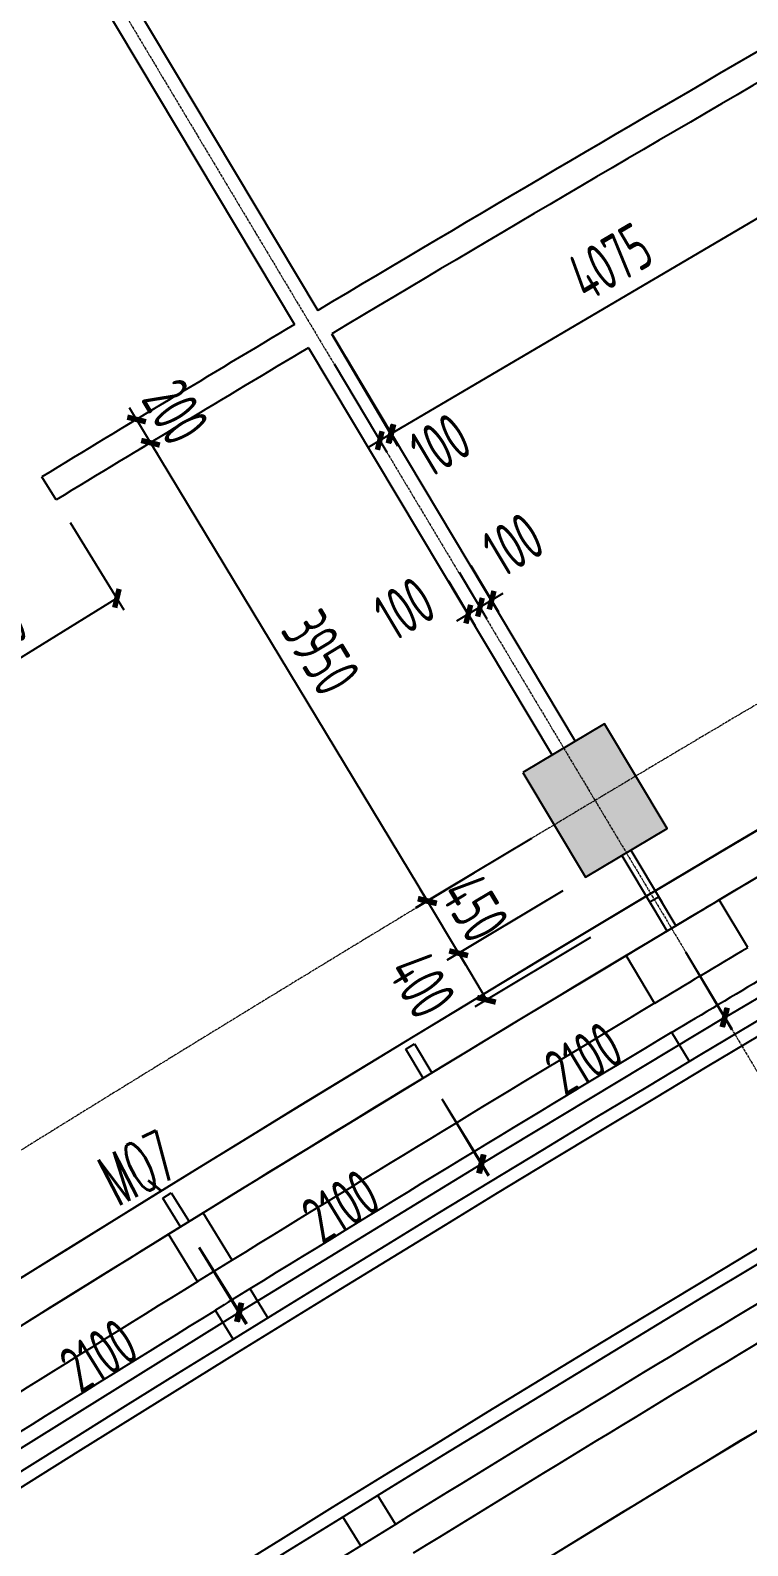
# Model space of a CAD drawing. Header units: millimetres. Extents: x 0 to 12110233, y -6694180 to 0.
# Drawn here: x 11623902 to 11629192, y -6447680 to -6436506 of the extents above; entities that cross this region are included whole.
import ezdxf

# ---------------------------------------------------------------- set-up
doc = ezdxf.new("R2010")
doc.units = ezdxf.units.MM
doc.header["$LTSCALE"] = 10
doc.linetypes.add('A1-RG-AXIS-3~4F$0$CENTER', pattern=[50.8, 31.75, -6.35, 6.35, -6.35])
for name, color, linetype in [('A1-RD-3F$0$A-DIMS-1：100', 1, 'Continuous'), ('A1-RD-3F$0$A-GLAZ', 140, 'Continuous'), ('A1-RD-3F$0$A-louban', 5, 'Continuous'), ('A1-RG-AXIS-3~4F$0$A-COLU-HATH', 8, 'Continuous'), ('A1-RG-AXIS-3~4F$0$A-COLUMN', 7, 'Continuous'), ('A1-RI-F3$0$A-DIMS-1：100', 1, 'Continuous'), ('A1-RI-F3$0$A-TEXT1', 4, 'Continuous'), ('A1-RI-F3$0$A-WALL', 7, 'Continuous'), ('A1-RI-F3$0$A1-RI-F3$0$A-DETL-PEN1', 245, 'Continuous'), ('A1-RI-F3$0$A1-RI-F3$0$A-DETL-PEN2', 233, 'Continuous'), ('A1-RI-F3$0$Crescent canopy$0$A-DETL-PEN1', 245, 'Continuous'), ('A1-RI-F3$0$Crescent canopy$0$A-DETL-PEN2', 233, 'Continuous'), ('A1-RI-F3$0$N-SYMB-DOOR', 13, 'Continuous'), ('A1-RI-F3$0$N-SYMB-DOOR1', 13, 'Continuous'), ('A1-RI-F3$0$N-SYMB-DOOR2', 13, 'Continuous')]:
    doc.layers.add(name, color=color, linetype=linetype)
doc.layers.add('A1-RG-AXIS-3~4F$0$A-GRID', color=1, linetype='A1-RG-AXIS-3~4F$0$CENTER', lineweight=9)
doc.styles.add('A1-RD-3F$0$XD2008', font='xd-hzs.shx', dxfattribs={"width": 0.7, "bigfont": 'xd-hztxt.shx'})
doc.styles.add('A1-RI-F3$0$ECADI', font='gbeitc.shx', dxfattribs={"width": 0.7, "bigfont": 'gbcbig.shx'})
doc.styles.add('A1-RI-F3$0$ECADI-SYM', font='simplex.shx', dxfattribs={"width": 0.7, "bigfont": 'hztxt.shx'})
doc.styles.add('A1-RI-F3$0$XD2008', font='xd-hzs.shx', dxfattribs={"width": 0.7, "bigfont": 'xd-hztxt.shx'})
doc.dimstyles.new('A1-RD-3F$0$XD100$0', dxfattribs={"dimscale": 100, "dimtxt": 3.5, "dimasz": 1, "dimexe": 1, "dimexo": 2, "dimgap": 1, "dimtad": 1, "dimdec": 0, "dimdsep": 46, "dimtxsty": 'A1-RD-3F$0$XD2008', "dimblk1": 'A1-RD-3F$0$_ArchTick', "dimblk2": 'A1-RD-3F$0$_ArchTick', "dimsah": 1, "dimcen": 2.5, "dimclrd": 1, "dimclre": 1, "dimclrt": 4, "dimaunit": 1, "dimadec": 0, "dimazin": 0, "dimtfac": 1, "dimtdec": 0, "dimtix": 1, "dimtmove": 2, "dimatfit": 3, "dimfxl": 0, "dimtolj": 1, "dimtzin": 0, "dimarcsym": 0})
doc.dimstyles.new('A1-RI-F3$0$XD100$0', dxfattribs={"dimscale": 100, "dimtxt": 3.5, "dimasz": 2, "dimexe": 1, "dimexo": 2, "dimgap": 1, "dimtad": 1, "dimdec": 0, "dimdsep": 46, "dimtxsty": 'A1-RI-F3$0$XD2008', "dimblk1": 'A1-RI-F3$0$_ArchTick', "dimblk2": 'A1-RI-F3$0$_ArchTick', "dimsah": 1, "dimcen": 2.5, "dimclrd": 1, "dimclre": 1, "dimclrt": 4, "dimaunit": 1, "dimadec": 0, "dimazin": 0, "dimtfac": 1, "dimtdec": 0, "dimtix": 1, "dimtmove": 2, "dimatfit": 3, "dimfxl": 0, "dimtolj": 1, "dimtzin": 0, "dimarcsym": 0})

# ---------------------------------------------------------------- blocks, each defined once
blk = doc.blocks.new('A1-RD-3F$0$_ArchTick')
at = {"color": 0, "linetype": 'ByBlock', "const_width": 0.4}
blk.add_lwpolyline([(-0.5, -0.5), (0.5, 0.5)], dxfattribs=at)
blk = doc.blocks.new('*D641')
at = {"layer": 'A1-RD-3F$0$A-DIMS-1：100', "color": 1, "linetype": 'ByBlock', "lineweight": -2}
for p, q in [((11630539, -6442230), (11630879, -6442802)), ((11630828, -6442716), (11629021, -6443788)), ((11628733, -6443301), (11629072, -6443874))]:
    blk.add_line(p, q, dxfattribs=at)
at = {"layer": 'A1-RD-3F$0$A-DIMS-1：100', "color": 1, "linetype": 'ByBlock', "lineweight": -2, "xscale": 100, "yscale": 100, "zscale": 100}
for p, rotation in [((11630828, -6442716), 30.66488494967443), ((11629021, -6443788), 210.6648849496744)]:
    blk.add_blockref('A1-RD-3F$0$_ArchTick', p, dxfattribs=dict(at, rotation=rotation))
at = {"layer": 'A1-RD-3F$0$A-DIMS-1：100', "color": 4, "linetype": 'ByBlock', "insert": (11629784, -6443015), "char_height": 350, "attachment_point": 5, "rotation": 30.6649, "style": 'A1-RD-3F$0$XD2008'}
blk.add_mtext('\\A1;2100', dxfattribs=at)
blk = doc.blocks.new('*D642')
at = {"layer": 'A1-RD-3F$0$A-DIMS-1：100', "color": 1, "linetype": 'ByBlock', "lineweight": -2}
for p, q in [((11628734, -6443300), (11629076, -6443868)), ((11629025, -6443782), (11627226, -6444866)), ((11626936, -6444384), (11627278, -6444952))]:
    blk.add_line(p, q, dxfattribs=at)
at = {"layer": 'A1-RD-3F$0$A-DIMS-1：100', "color": 1, "linetype": 'ByBlock', "lineweight": -2, "xscale": 100, "yscale": 100, "zscale": 100}
for p, rotation in [((11629025, -6443782), 31.08503554430595), ((11627226, -6444866), 211.0850355443059)]:
    blk.add_blockref('A1-RD-3F$0$_ArchTick', p, dxfattribs=dict(at, rotation=rotation))
at = {"layer": 'A1-RD-3F$0$A-DIMS-1：100', "color": 4, "linetype": 'ByBlock', "insert": (11627983, -6444089), "char_height": 350, "attachment_point": 5, "rotation": 31.085, "style": 'A1-RD-3F$0$XD2008'}
blk.add_mtext('\\A1;2100', dxfattribs=at)
blk = doc.blocks.new('*D643')
at = {"layer": 'A1-RD-3F$0$A-DIMS-1：100', "color": 1, "linetype": 'ByBlock', "lineweight": -2}
for p, q in [((11626937, -6444384), (11627283, -6444949)), ((11627231, -6444864), (11625440, -6445961)), ((11625146, -6445481), (11625492, -6446046))]:
    blk.add_line(p, q, dxfattribs=at)
at = {"layer": 'A1-RD-3F$0$A-DIMS-1：100', "color": 1, "linetype": 'ByBlock', "lineweight": -2, "xscale": 100, "yscale": 100, "zscale": 100}
for p, rotation in [((11627231, -6444864), 31.49204186219603), ((11625440, -6445961), 211.492041862196)]:
    blk.add_blockref('A1-RD-3F$0$_ArchTick', p, dxfattribs=dict(at, rotation=rotation))
at = {"layer": 'A1-RD-3F$0$A-DIMS-1：100', "color": 4, "linetype": 'ByBlock', "insert": (11626192, -6445178), "char_height": 350, "attachment_point": 5, "rotation": 31.492, "style": 'A1-RD-3F$0$XD2008'}
blk.add_mtext('\\A1;2100', dxfattribs=at)
blk = doc.blocks.new('*D644')
at = {"layer": 'A1-RD-3F$0$A-DIMS-1：100', "color": 1, "linetype": 'ByBlock', "lineweight": -2}
for p, q in [((11625147, -6445480), (11625498, -6446043)), ((11625445, -6445958), (11623662, -6447068)), ((11623365, -6446590), (11623715, -6447152))]:
    blk.add_line(p, q, dxfattribs=at)
at = {"layer": 'A1-RD-3F$0$A-DIMS-1：100', "color": 1, "linetype": 'ByBlock', "lineweight": -2, "xscale": 100, "yscale": 100, "zscale": 100}
for p, rotation in [((11625445, -6445958), 31.90329525814903), ((11623662, -6447068), 211.903295258149)]:
    blk.add_blockref('A1-RD-3F$0$_ArchTick', p, dxfattribs=dict(at, rotation=rotation))
at = {"layer": 'A1-RD-3F$0$A-DIMS-1：100', "color": 4, "linetype": 'ByBlock', "insert": (11624408, -6446279), "char_height": 350, "attachment_point": 5, "rotation": 31.9033, "style": 'A1-RD-3F$0$XD2008'}
blk.add_mtext('\\A1;2100', dxfattribs=at)
blk = doc.blocks.new('A1-RD-3F$0$chuangkuang')
at = {"linetype": 'ByBlock'}
for p, q in [((11593433, -6456040), (11593631, -6455887)), ((11593677, -6455946), (11593479, -6456099)), ((11593631, -6455887), (11593677, -6455946)), ((11593479, -6456099), (11593433, -6456040))]:
    blk.add_line(p, q, dxfattribs=at)
blk = doc.blocks.new('A1-RI-F3$0$_ArchTick')
at = {"color": 0, "linetype": 'ByBlock', "const_width": 0.4}
blk.add_lwpolyline([(-0.5, -0.5), (0.5, 0.5)], dxfattribs=at)
blk = doc.blocks.new('*D174')
at = {"layer": 'A1-RI-F3$0$A-DIMS-1：100', "color": 1, "linetype": 'ByBlock', "lineweight": -2}
for p, q in [((11624196, -6440135), (11624593, -6440780)), ((11622923, -6441691), (11624541, -6440694)), ((11622578, -6441131), (11622976, -6441776))]:
    blk.add_line(p, q, dxfattribs=at)
at = {"layer": 'A1-RI-F3$0$A-DIMS-1：100', "color": 1, "linetype": 'ByBlock', "lineweight": -2, "xscale": 100, "yscale": 100, "zscale": 100}
for p, rotation in [((11624541, -6440694), 31.63686126478511), ((11622923, -6441691), 211.6368612647851)]:
    blk.add_blockref('A1-RI-F3$0$_ArchTick', p, dxfattribs=dict(at, rotation=rotation))
at = {"layer": 'A1-RI-F3$0$A-DIMS-1：100', "color": 4, "linetype": 'ByBlock', "insert": (11623588, -6440959), "char_height": 350, "attachment_point": 5, "rotation": 31.6369, "style": 'A1-RI-F3$0$XD2008'}
blk.add_mtext('\\A1;1900', dxfattribs=at)
blk = doc.blocks.new('*D183')
at = {"layer": 'A1-RI-F3$0$A-DIMS-1：100', "color": 1, "linetype": 'ByBlock', "lineweight": -2}
for p, q in [((11629637, -6436678), (11630122, -6437503)), ((11630071, -6437417), (11626559, -6439483)), ((11626124, -6438744), (11626609, -6439569))]:
    blk.add_line(p, q, dxfattribs=at)
at = {"layer": 'A1-RI-F3$0$A-DIMS-1：100', "color": 1, "linetype": 'ByBlock', "lineweight": -2, "xscale": 100, "yscale": 100, "zscale": 100}
for p, rotation in [((11630071, -6437417), 30.4636055458444), ((11626559, -6439483), 210.4636055458443)]:
    blk.add_blockref('A1-RI-F3$0$_ArchTick', p, dxfattribs=dict(at, rotation=rotation))
at = {"layer": 'A1-RI-F3$0$A-DIMS-1：100', "color": 4, "linetype": 'ByBlock', "insert": (11628176, -6438213), "char_height": 350, "attachment_point": 5, "rotation": 30.4636, "style": 'A1-RI-F3$0$XD2008'}
blk.add_mtext('\\A1;4075', dxfattribs=at)
blk = doc.blocks.new('*D184')
at = {"layer": 'A1-RI-F3$0$A-DIMS-1：100', "color": 1, "linetype": 'ByBlock', "lineweight": -2}
for p, q in [((11626142, -6438966), (11626531, -6439616)), ((11626228, -6438915), (11626616, -6439565)), ((11626565, -6439479), (11626651, -6439428)), ((11626479, -6439531), (11626393, -6439582)), ((11626565, -6439479), (11626479, -6439531))]:
    blk.add_line(p, q, dxfattribs=at)
at = {"layer": 'A1-RI-F3$0$A-DIMS-1：100', "color": 1, "linetype": 'ByBlock', "lineweight": -2, "xscale": 100, "yscale": 100, "zscale": 100}
for p, rotation in [((11626479, -6439531), 30.87496021023088), ((11626565, -6439479), 210.8749602102309)]:
    blk.add_blockref('A1-RI-F3$0$_ArchTick', p, dxfattribs=dict(at, rotation=rotation))
at = {"layer": 'A1-RI-F3$0$A-DIMS-1：100', "color": 4, "linetype": 'ByBlock', "insert": (11626925, -6439563), "char_height": 350, "attachment_point": 5, "rotation": 30.875, "style": 'A1-RI-F3$0$XD2008'}
blk.add_mtext('\\A1;100', dxfattribs=at)
blk = doc.blocks.new('*D272')
at = {"layer": 'A1-RI-F3$0$A-DIMS-1：100', "color": 1, "linetype": 'ByBlock', "lineweight": -2}
for p, q in [((11625054, -6439153), (11624600, -6439427)), ((11624686, -6439375), (11624634, -6439290)), ((11625157, -6439324), (11624704, -6439598)), ((11624686, -6439375), (11624789, -6439547)), ((11624789, -6439547), (11624841, -6439632))]:
    blk.add_line(p, q, dxfattribs=at)
at = {"layer": 'A1-RI-F3$0$A-DIMS-1：100', "color": 1, "linetype": 'ByBlock', "lineweight": -2, "xscale": 100, "yscale": 100, "zscale": 100}
for p, rotation in [((11624686, -6439375), 301.1190999922842), ((11624789, -6439547), 121.1190999922843)]:
    blk.add_blockref('A1-RI-F3$0$_ArchTick', p, dxfattribs=dict(at, rotation=rotation))
at = {"layer": 'A1-RI-F3$0$A-DIMS-1：100', "color": 4, "linetype": 'ByBlock', "insert": (11624973, -6439319), "char_height": 350, "attachment_point": 5, "rotation": 301.1191, "style": 'A1-RI-F3$0$XD2008'}
blk.add_mtext('\\A1;200', dxfattribs=at)
blk = doc.blocks.new('*D273')
at = {"layer": 'A1-RI-F3$0$A-DIMS-1：100', "color": 1, "linetype": 'ByBlock', "lineweight": -2}
for p, q in [((11625132, -6439339), (11624704, -6439598)), ((11624789, -6439547), (11626831, -6442928)), ((11627174, -6442721), (11626745, -6442980))]:
    blk.add_line(p, q, dxfattribs=at)
at = {"layer": 'A1-RI-F3$0$A-DIMS-1：100', "color": 1, "linetype": 'ByBlock', "lineweight": -2, "xscale": 100, "yscale": 100, "zscale": 100}
for p, rotation in [((11624789, -6439547), 121.1246708553762), ((11626831, -6442928), 301.1246708553762)]:
    blk.add_blockref('A1-RI-F3$0$_ArchTick', p, dxfattribs=dict(at, rotation=rotation))
at = {"layer": 'A1-RI-F3$0$A-DIMS-1：100', "color": 4, "linetype": 'ByBlock', "insert": (11626045, -6441095), "char_height": 350, "attachment_point": 5, "rotation": 301.1247, "style": 'A1-RI-F3$0$XD2008'}
blk.add_mtext('\\A1;3950', dxfattribs=at)
blk = doc.blocks.new('*D280')
at = {"layer": 'A1-RI-F3$0$A-DIMS-1：100', "color": 1, "linetype": 'ByBlock', "lineweight": -2}
for p, q in [((11627597, -6442466), (11626743, -6442976)), ((11626829, -6442925), (11626778, -6442839)), ((11627828, -6442852), (11626974, -6443362)), ((11626829, -6442925), (11627060, -6443311)), ((11627060, -6443311), (11627111, -6443397))]:
    blk.add_line(p, q, dxfattribs=at)
at = {"layer": 'A1-RI-F3$0$A-DIMS-1：100', "color": 1, "linetype": 'ByBlock', "lineweight": -2, "xscale": 100, "yscale": 100, "zscale": 100}
for p, rotation in [((11626829, -6442925), 300.8749602101349), ((11627060, -6443311), 120.8749602101349)]:
    blk.add_blockref('A1-RI-F3$0$_ArchTick', p, dxfattribs=dict(at, rotation=rotation))
at = {"layer": 'A1-RI-F3$0$A-DIMS-1：100', "color": 4, "linetype": 'ByBlock', "insert": (11627180, -6442977), "char_height": 350, "attachment_point": 5, "rotation": 300.875, "style": 'A1-RI-F3$0$XD2008'}
blk.add_mtext('\\A1;450', dxfattribs=at)
blk = doc.blocks.new('*D281')
at = {"layer": 'A1-RI-F3$0$A-DIMS-1：100', "color": 1, "linetype": 'ByBlock', "lineweight": -2}
for p, q in [((11627828, -6442852), (11626975, -6443363)), ((11628034, -6443195), (11627181, -6443707)), ((11627061, -6443312), (11627266, -6443655))]:
    blk.add_line(p, q, dxfattribs=at)
at = {"layer": 'A1-RI-F3$0$A-DIMS-1：100', "color": 1, "linetype": 'ByBlock', "lineweight": -2, "xscale": 100, "yscale": 100, "zscale": 100}
for p, rotation in [((11627061, -6443312), 120.9427687397475), ((11627266, -6443655), 300.9427687397475)]:
    blk.add_blockref('A1-RI-F3$0$_ArchTick', p, dxfattribs=dict(at, rotation=rotation))
at = {"layer": 'A1-RI-F3$0$A-DIMS-1：100', "color": 4, "linetype": 'ByBlock', "insert": (11626790, -6443543), "char_height": 350, "attachment_point": 5, "rotation": 300.9428, "style": 'A1-RI-F3$0$XD2008'}
blk.add_mtext('\\A1;400', dxfattribs=at)
blk = doc.blocks.new('*D294')
at = {"layer": 'A1-RI-F3$0$A-DIMS-1：100', "color": 1, "linetype": 'ByBlock', "lineweight": -2}
for p, q in [((11627064, -6440502), (11627269, -6440846)), ((11627150, -6440451), (11627355, -6440794)), ((11627304, -6440708), (11627390, -6440657)), ((11627218, -6440760), (11627132, -6440811)), ((11627218, -6440760), (11627304, -6440708))]:
    blk.add_line(p, q, dxfattribs=at)
at = {"layer": 'A1-RI-F3$0$A-DIMS-1：100', "color": 1, "linetype": 'ByBlock', "lineweight": -2, "xscale": 100, "yscale": 100, "zscale": 100}
for p, rotation in [((11627218, -6440760), 30.8749602116945), ((11627304, -6440708), 210.8749602116946)]:
    blk.add_blockref('A1-RI-F3$0$_ArchTick', p, dxfattribs=dict(at, rotation=rotation))
at = {"layer": 'A1-RI-F3$0$A-DIMS-1：100', "color": 4, "linetype": 'ByBlock', "insert": (11627462, -6440297), "char_height": 350, "attachment_point": 5, "rotation": 30.875, "style": 'A1-RI-F3$0$XD2008'}
blk.add_mtext('\\A1;100', dxfattribs=at)
blk = doc.blocks.new('*D295')
at = {"layer": 'A1-RI-F3$0$A-DIMS-1：100', "color": 1, "linetype": 'ByBlock', "lineweight": -2}
for p, q in [((11627071, -6440515), (11627269, -6440846)), ((11626985, -6440566), (11627183, -6440897)), ((11627218, -6440760), (11627132, -6440811)), ((11627218, -6440760), (11627304, -6440708)), ((11627132, -6440811), (11627046, -6440862))]:
    blk.add_line(p, q, dxfattribs=at)
at = {"layer": 'A1-RI-F3$0$A-DIMS-1：100', "color": 1, "linetype": 'ByBlock', "lineweight": -2, "xscale": 100, "yscale": 100, "zscale": 100}
for p, rotation in [((11627218, -6440760), 210.874960211311), ((11627132, -6440811), 30.874960211311)]:
    blk.add_blockref('A1-RI-F3$0$_ArchTick', p, dxfattribs=dict(at, rotation=rotation))
at = {"layer": 'A1-RI-F3$0$A-DIMS-1：100', "color": 4, "linetype": 'ByBlock', "insert": (11626661, -6440770), "char_height": 350, "attachment_point": 5, "rotation": 30.875, "style": 'A1-RI-F3$0$XD2008'}
blk.add_mtext('\\A1;100', dxfattribs=at)
blk = doc.blocks.new('A1-RG-AXIS-3~4F$0$colu')
at = {"layer": 'A1-RG-AXIS-3~4F$0$A-COLU-HATH', "linetype": 'ByBlock'}
h = blk.add_hatch(color=256, dxfattribs=at)
h.paths.add_polyline_path([(11645506, -6407138), (11645842, -6407864), (11645388, -6408074), (11645053, -6407348)])
h.paths.add_polyline_path([(11672567, -6404095), (11672841, -6404846), (11673311, -6404675), (11673037, -6403924)])
h.paths.add_polyline_path([(11669749, -6396288), (11670092, -6397229), (11670562, -6397058), (11670219, -6396117)])
h.paths.add_polyline_path([(11648218, -6414201), (11648554, -6414927), (11649008, -6414718), (11648672, -6413991)])
h.paths.add_polyline_path([(11630302, -6423285), (11630693, -6423983), (11631129, -6423739), (11630739, -6423040)])
h.paths.add_polyline_path([(11626248, -6416039), (11626639, -6416737), (11627075, -6416493), (11626684, -6415795)])
h.paths.add_polyline_path([(11604911, -6438704), (11605417, -6439448), (11605996, -6439055), (11605490, -6438311)])
h.paths.add_polyline_path([(11612319, -6433818), (11612802, -6434577), (11613393, -6434200), (11612909, -6433442)])
h.paths.add_polyline_path([(11678236, -6409178), (11678568, -6410121), (11679228, -6409889), (11678897, -6408946)])
h.paths.add_polyline_path([(11591264, -6433839), (11591159, -6433557), (11590222, -6433908), (11590400, -6434382)])
h.paths.add_polyline_path([(11582706, -6437301), (11582516, -6436795), (11581580, -6437146), (11581700, -6437471)])
h.paths.add_polyline_path([(11606395, -6455924), (11606921, -6456654), (11607489, -6456244), (11606962, -6455514)])
h.paths.add_polyline_path([(11613307, -6451074), (11613812, -6451818), (11614392, -6451425), (11613886, -6450680)])
h.paths.add_polyline_path([(11620356, -6446424), (11620839, -6447183), (11621430, -6446806), (11620946, -6446047)])
h.paths.add_polyline_path([(11627535, -6441978), (11627997, -6442751), (11628598, -6442392), (11628136, -6441619)])
h.paths.add_polyline_path([(11634839, -6437741), (11635279, -6438526), (11635889, -6438184), (11635450, -6437399)])
h.paths.add_polyline_path([(11642262, -6433715), (11642678, -6434512), (11643299, -6434188), (11642882, -6433391)])
h.paths.add_polyline_path([(11657439, -6426310), (11657809, -6427131), (11658447, -6426843), (11658077, -6426022)])
h.paths.add_polyline_path([(11665180, -6422938), (11665527, -6423769), (11666173, -6423499), (11665826, -6422668)])
h.paths.add_polyline_path([(11673015, -6419789), (11673338, -6420629), (11673991, -6420379), (11673669, -6419538)])
h.paths.add_polyline_path([(11675949, -6402668), (11676281, -6403611), (11676941, -6403379), (11676610, -6402436)])
h.paths.add_polyline_path([(11632163, -6412872), (11631542, -6413196), (11632283, -6414615), (11632904, -6414290)])
h.paths.add_polyline_path([(11648553, -6404923), (11647915, -6405211), (11648573, -6406669), (11649211, -6406381)])
h.paths.add_polyline_path([(11590472, -6449024), (11591080, -6449817), (11591635, -6449392), (11591027, -6448598)])
h.paths.add_polyline_path([(11601626, -6449315), (11602153, -6450044), (11602720, -6449635), (11602194, -6448905)])
h.paths.add_polyline_path([(11597647, -6443800), (11598174, -6444530), (11598741, -6444120), (11598215, -6443391)])
h.paths.add_polyline_path([(11600306, -6431919), (11600812, -6432664), (11601391, -6432270), (11600885, -6431526)])
h.paths.add_polyline_path([(11615974, -6439552), (11616458, -6440311), (11617048, -6439934), (11616564, -6439175)])
h.paths.add_polyline_path([(11615655, -6422109), (11616117, -6422881), (11616718, -6422522), (11616256, -6421750)])
h.paths.add_polyline_path([(11619863, -6429147), (11620325, -6429919), (11620926, -6429560), (11620464, -6428788)])
h.paths.add_polyline_path([(11630859, -6430629), (11631299, -6431414), (11631910, -6431072), (11631470, -6430287)])
h.paths.add_polyline_path([(11627539, -6424694), (11627978, -6425480), (11628589, -6425138), (11628150, -6424353)])
h.paths.add_polyline_path([(11638488, -6426491), (11638905, -6427289), (11639525, -6426965), (11639108, -6426167)])
h.paths.add_polyline_path([(11646232, -6422575), (11646626, -6423384), (11647255, -6423078), (11646862, -6422268)])
h.paths.add_polyline_path([(11654086, -6418882), (11654456, -6419702), (11655094, -6419414), (11654724, -6418594)])
h.paths.add_polyline_path([(11659423, -6409141), (11659770, -6409971), (11660416, -6409702), (11660069, -6408871)])
h.paths.add_polyline_path([(11662042, -6415416), (11662388, -6416247), (11663034, -6415977), (11662688, -6415147)])
h.paths.add_polyline_path([(11670094, -6412181), (11670417, -6413021), (11671070, -6412770), (11670748, -6411930)])
edge = h.paths.add_edge_path()
edge.add_arc((11595249, -6454684), 425, 0, 360)
h.paths.add_polyline_path([(11585545, -6442594), (11586154, -6443388), (11586709, -6442962), (11586101, -6442168)])
h.paths.add_polyline_path([(11592849, -6437150), (11593376, -6437880), (11593943, -6437471), (11593417, -6436741)])
h.paths.add_polyline_path([(11608730, -6444330), (11609235, -6445075), (11609815, -6444682), (11609309, -6443937)])
h.paths.add_polyline_path([(11607910, -6426904), (11608394, -6427663), (11608984, -6427286), (11608500, -6426527)])
h.paths.add_polyline_path([(11623353, -6434983), (11623815, -6435756), (11624415, -6435396), (11623953, -6434624)])
h.paths.add_polyline_path([(11623535, -6417538), (11623974, -6418324), (11624585, -6417982), (11624146, -6417197)])
h.paths.add_polyline_path([(11635339, -6420464), (11635756, -6421262), (11636376, -6420938), (11635960, -6420140)])
h.paths.add_polyline_path([(11643258, -6416460), (11643651, -6417269), (11644281, -6416963), (11643887, -6416153)])
h.paths.add_polyline_path([(11651288, -6412684), (11651658, -6413504), (11652296, -6413216), (11651926, -6412396)])
h.paths.add_polyline_path([(11656266, -6401573), (11656651, -6402496), (11657297, -6402226), (11656912, -6401304)])
h.paths.add_polyline_path([(11664718, -6398177), (11665077, -6399111), (11665730, -6398860), (11665372, -6397926)])
h.paths.add_polyline_path([(11667657, -6405832), (11667980, -6406673), (11668633, -6406422), (11668311, -6405582)])
h.paths.add_polyline_path([(11673265, -6395025), (11673596, -6395969), (11674256, -6395737), (11673925, -6394793)])
edge = h.paths.add_edge_path()
edge.add_arc((11681417, -6417175), 425, 0, 360)
edge = h.paths.add_edge_path()
edge.add_arc((11600176, -6461115), 425, 0, 360)
edge = h.paths.add_edge_path()
edge.add_arc((11640554, -6410101), 425, 0, 360)
at = {"layer": 'A1-RG-AXIS-3~4F$0$A-COLUMN'}
blk.add_lwpolyline([(11627535, -6441978), (11627997, -6442751), (11628598, -6442392), (11628136, -6441619)], close=True, dxfattribs=at)
blk = doc.blocks.new('A1-RG-AXIS-3~4F')
at = {"layer": 'A1-RG-AXIS-3~4F$0$A-GRID', "linetype": 'A1-RG-AXIS-3~4F$0$CENTER', "ltscale": 0.05}
blk.add_lwpolyline([(11682866.1, -6392336.6, 0.1037295), (11569674.9, -6456283.6, 0.1037295)], format="xyb", dxfattribs=at)
at = {"layer": 'A1-RG-AXIS-3~4F$0$A-GRID', "ltscale": 0.05}
for points in [[(11690526.5, -6414141.6, 0.1045271), (11584753.6, -6473784.9, 0.1045271)], [(11691982.6, -6418505.7, 0.1046376), (11587756.3, -6477270.1)]]:
    blk.add_lwpolyline(points, format="xyb", dxfattribs=at)
at = {"layer": 'A1-RG-AXIS-3~4F$0$A-GRID', "linetype": 'A1-RG-AXIS-3~4F$0$CENTER', "ltscale": 0.05}
blk.add_lwpolyline([(11611593.7, -6414633.8), (11632943.5, -6450342.1)], dxfattribs=at)
blk.add_arc((11778731.9, -6694178.6), 308600, 107.574373, 131.323037, dxfattribs=at)
at = {"layer": 'A1-RG-AXIS-3~4F$0$A-GRID', "ltscale": 0.05}
blk.add_arc((11778731.9, -6694178.6), 301700, 107.53359, 131.336201, dxfattribs=at)
at = {"layer": 'A1-RG-AXIS-3~4F$0$A-COLU-HATH', "linetype": 'ByBlock'}
blk.add_blockref('A1-RG-AXIS-3~4F$0$colu', (0, 0), dxfattribs=at)
blk = doc.blocks.new('A1-RI-F3$0$mc')
at = {"layer": 'A1-RI-F3$0$N-SYMB-DOOR', "style": 'A1-RI-F3$0$ECADI-SYM', "width": 0.7}
for tag, p in [('门窗主编号1', (55.7, -311.3)), ('门窗主编号2', (667.6, -311.3))]:
    blk.add_attdef(tag, p, '', height=180, dxfattribs=at)
at = {"layer": 'A1-RI-F3$0$N-SYMB-DOOR', "style": 'A1-RI-F3$0$ECADI-SYM', "width": 0.7, "flags": 1}
for tag, p in [('洞口尺寸(宽X高)', (55.6, -717.2)), ('备注', (57.1, -921.2))]:
    blk.add_attdef(tag, p, '', height=180, dxfattribs=at)
at = {"layer": 'A1-RI-F3$0$N-SYMB-DOOR1', "style": 'A1-RI-F3$0$ECADI-SYM', "width": 0.7}
blk.add_attdef('门窗辅编号1', (55.7, -516.1), '', height=180, dxfattribs=at)
at = {"layer": 'A1-RI-F3$0$N-SYMB-DOOR2', "style": 'A1-RI-F3$0$ECADI-SYM', "width": 0.7}
blk.add_attdef('门窗辅编号2', (311.5, -516.1), '', height=180, dxfattribs=at)
blk = doc.blocks.new('A1-RI-F3$0$A1-RI-F3$0$CRESCENT')
at = {"layer": 'A1-RI-F3$0$A1-RI-F3$0$A-DETL-PEN1'}
for radius, start, end in [(291580, 107.79006, 130.53329), (291480, 107.79008, 130.53322), (290140, 107.79045, 130.53224), (290040, 107.79047, 130.53216)]:
    blk.add_arc((761388, 423551), radius, start, end, dxfattribs=at)
at = {"layer": 'A1-RI-F3$0$A1-RI-F3$0$A-DETL-PEN2'}
for p, q in [((611846, 674446), (611636, 674798)), ((611159, 674036), (610949, 674388)), ((611416, 673606), (611288, 673821)), ((608046, 672142), (607830, 672490)), ((607790, 671984), (607575, 672333)), ((608308, 671716), (608177, 671929)), ((608053, 671558), (607922, 671771)), ((609249, 670193), (609118, 670406)), ((608994, 670035), (608862, 670248))]:
    blk.add_line(p, q, dxfattribs=at)
for centre, radius, start, end in [((761380, 423550), 288986, 105.8232, 130.74813), ((761380, 423550), 286271, 105.7964, 131.29161), ((761380, 423550), 285986, 105.79356, 131.34926), ((761385, 423555), 292486, 120.08154, 120.79636), ((761367, 423585), 292450, 120.79638, 120.95311), ((761367, 423585), 292040, 120.79627, 120.95322), ((761361, 423595), 292439, 120.95311, 121.66836), ((761367, 423585), 291790, 120.7962, 120.95329), ((761361, 423595), 292029, 120.95322, 121.66832), ((761361, 423595), 291780, 120.95329, 121.66829), ((761364, 423590), 292445, 121.66836, 121.72714), ((761384, 423558), 292482, 121.72715, 122.44199), ((761364, 423590), 292035, 121.66832, 121.72718), ((761362, 423594), 289740, 120.95384, 121.66809), ((761384, 423558), 292072, 121.72719, 122.44188), ((761364, 423590), 291786, 121.66829, 121.7272), ((761362, 423594), 289490, 120.95391, 121.66806), ((761384, 423558), 291822, 121.72722, 122.44181), ((761365, 423589), 289746, 121.66809, 121.72741), ((761384, 423558), 289782, 121.72743, 122.44126)]:
    blk.add_arc(centre, radius, start, end, dxfattribs=at)
blk = doc.blocks.new('A1-RI-F3$0$Crescent canopy$0$CRESCENT')
at = {"layer": 'A1-RI-F3$0$Crescent canopy$0$A-DETL-PEN1'}
for radius, start, end in [(291580, 107.79006, 130.53329), (291480, 107.79008, 130.53322), (290140, 107.79045, 130.53224), (290040, 107.79047, 130.53216)]:
    blk.add_arc((761388, 423551), radius, start, end, dxfattribs=at)
at = {"layer": 'A1-RI-F3$0$Crescent canopy$0$A-DETL-PEN2'}
for p, q in [((611846, 674446), (611636, 674798)), ((611159, 674036), (610949, 674388)), ((611416, 673606), (611288, 673821)), ((608046, 672142), (607830, 672490)), ((607790, 671984), (607575, 672333)), ((608308, 671716), (608177, 671929)), ((608053, 671558), (607922, 671771)), ((609249, 670193), (609118, 670406)), ((608994, 670035), (608862, 670248))]:
    blk.add_line(p, q, dxfattribs=at)
for centre, radius, start, end in [((761385, 423555), 292486, 120.08154, 120.79636), ((761367, 423585), 292450, 120.79638, 120.95311), ((761367, 423585), 292040, 120.79627, 120.95322), ((761361, 423595), 292439, 120.95311, 121.66836), ((761367, 423585), 291790, 120.7962, 120.95329), ((761361, 423595), 292029, 120.95322, 121.66832), ((761361, 423595), 291780, 120.95329, 121.66829), ((761364, 423590), 292445, 121.66836, 121.72714), ((761384, 423558), 292482, 121.72715, 122.44199), ((761364, 423590), 292035, 121.66832, 121.72718), ((761362, 423594), 289740, 120.95384, 121.66809), ((761384, 423558), 292072, 121.72719, 122.44188), ((761364, 423590), 291786, 121.66829, 121.7272), ((761362, 423594), 289490, 120.95391, 121.66806), ((761384, 423558), 291822, 121.72722, 122.44181), ((761362, 423594), 288940, 120.95406, 121.668), ((761365, 423589), 289746, 121.66809, 121.72741)]:
    blk.add_arc(centre, radius, start, end, dxfattribs=at)
blk = doc.blocks.new('A1-RD-3F')
at = {"layer": 'A1-RD-3F$0$A-GLAZ', "ltscale": 0.25}
for radius, start, end in [(292500, 108.926088, 127.887577), (292800, 117.388439, 127.828852)]:
    blk.add_arc((11778731.9, -6694178.6), radius, start, end, dxfattribs=at)
at = {"layer": 'A1-RD-3F$0$A-louban'}
blk.add_lwpolyline([(11592588.1, -6454464.8), (11599156.3, -6462911.6, -0.0824084), (11683479, -6417305.5)], format="xyb", dxfattribs=at)
at = {"linetype": 'ByBlock'}
for p, rotation in [((3807002.6, -17162793.1), 82.995756312212), ((3884476.1, -17221271.4), 83.41832589539044), ((3960258.1, -17277676.3), 83.82968031750471)]:
    blk.add_blockref('A1-RD-3F$0$chuangkuang', p, dxfattribs=dict(at, rotation=rotation))
at = {"layer": 'A1-RD-3F$0$A-DIMS-1：100', "color": 3, "linetype": 'ByBlock'}
for p1, p2, distance, picture, middle in [((11630437.1, -6442057.8), (11628630.7, -6443128.9), 765.7, '*D641', (11629784.2, -6443015.5)), ((11628630.7, -6443128.9), (11626832.3, -6444213.1), 762.9, '*D642', (11627983.4, -6444088.9)), ((11626832.3, -6444213.1), (11625041.6, -6445310.1), 762.9, '*D643', (11626191.8, -6445177.7)), ((11625041.6, -6445310.1), (11623258.8, -6446419.9), 762.9, '*D644', (11624408, -6446279.2))]:
    dim = blk.add_aligned_dim(p1=p1, p2=p2, distance=distance, dimstyle='A1-RD-3F$0$XD100$0', override={"dimasz": 1}, dxfattribs=at)
    dim.commit()
    dim.dimension.update_dxf_attribs({"geometry": picture, "text_midpoint": middle})
blk = doc.blocks.new('A1-RI-F3')
at = {"layer": 'A1-RI-F3$0$A-WALL', "linetype": 'ByBlock'}
for p, q in [((11624200.8, -6435524.8), (11626022.5, -6438571.7)), ((11624029.1, -6435627.4), (11625850.9, -6438674.3)), ((11626125.2, -6438743.4), (11627921.2, -6441747.4)), ((11625953.5, -6438846), (11627749.6, -6441850)), ((11624093.3, -6439968.3), (11623988.2, -6439798.1)), ((11628329.4, -6442551.9), (11628560.4, -6442938.1)), ((11628265.1, -6442590.4), (11628496, -6442976.6))]:
    blk.add_line(p, q, dxfattribs=at)
for radius, start, end in [(297750, 120.071494, 120.855717), (297550, 120.032995, 120.855704), (297750, 120.894203, 121.312808), (297550, 120.894216, 121.312549)]:
    blk.add_arc((11778731.9, -6694178.6), radius, start, end, dxfattribs=at)
for name, p in [('A1-RG-AXIS-3~4F', (0, 0)), ('A1-RI-F3$0$Crescent canopy$0$CRESCENT', (11017346, -7117715.9))]:
    blk.add_blockref(name, p)
at = {"color": 3, "linetype": 'ByBlock'}
blk.add_blockref('A1-RD-3F', (0, 0), dxfattribs=at)
at = {"layer": 'A1-RI-F3$0$Crescent canopy$0$A-DETL-PEN2'}
blk.add_blockref('A1-RI-F3$0$A1-RI-F3$0$CRESCENT', (11017346, -7117715.9), dxfattribs=at)
at = {"layer": 'A1-RI-F3$0$N-SYMB-DOOR'}
ref = blk.add_blockref('A1-RI-F3$0$mc', (11624260.1, -6444805), dxfattribs=dict(at, xscale=1.499999999156396, yscale=1.499999999156396, rotation=27.15055400611745))
ref.add_attrib('门窗主编号1', 'MQ7', (11624547.5, -6445182.3), dxfattribs={"height": 375, "rotation": 27.15055, "style": 'A1-RI-F3$0$ECADI-SYM', "width": 0.5})
at = {"layer": 'A1-RI-F3$0$A-TEXT1', "style": 'A1-RI-F3$0$ECADI', "width": 0.7}
for tag, p in [('（-0.050）', (11743140.2, -6434229.8)), ('（结构标高）', (11749919, -6434229.8))]:
    blk.add_attdef(tag, p, '', height=321.4, dxfattribs=at)
at = {"layer": 'A1-RI-F3$0$A-DIMS-1：100', "linetype": 'ByBlock'}
for p1, p2, distance, picture, middle in [((11629535.3, -6436505.5), (11626022.5, -6438571.7), 1057.3, '*D183', (11628175.5, -6438212.9)), ((11625225.1, -6439049.9), (11625328.4, -6439221.1), -629.9, '*D272', (11624972.9, -6439318.9)), ((11625303.7, -6439236), (11627345.4, -6442617.4), -601, '*D273', (11626045.5, -6441095.2)), ((11622473.2, -6440960.9), (11624090.9, -6439964.3), -857.6, '*D174', (11623587.6, -6440958.6)), ((11627768.5, -6442362.9), (11627999.5, -6442749.1), -1094.7, '*D280', (11627180.4, -6442976.7))]:
    dim = blk.add_aligned_dim(p1=p1, p2=p2, distance=distance, dimstyle='A1-RI-F3$0$XD100$0', override={"dimasz": 1, "dimadec": 2, "dimazin": 2}, dxfattribs=at)
    dim.commit()
    dim.dimension.update_dxf_attribs({"geometry": picture, "text_midpoint": middle})
for base, p1, p2, angle, picture, middle in [((11626479.3, -6439530.5), (11626125.2, -6438743.4), (11626039.3, -6438794.7), 210.87496, '*D184', (11626924.7, -6439562.6)), ((11627303.7, -6440708.5), (11626961.4, -6440330.8), (11627047.2, -6440279.5), 30.87496, '*D294', (11627461.9, -6440297)), ((11627132, -6440811.1), (11626968.7, -6440343.1), (11626882.8, -6440394.4), 210.87496, '*D295', (11626660.7, -6440769.6)), ((11627266.3, -6443655.3), (11627999.5, -6442749.1), (11628205.3, -6443092.4), 300.94277, '*D281', (11626790.4, -6443543.3))]:
    dim = blk.add_linear_dim(base=base, p1=p1, p2=p2, angle=angle, dimstyle='A1-RI-F3$0$XD100$0', override={"dimasz": 1, "dimadec": 2, "dimazin": 2}, dxfattribs=at)
    dim.commit()
    dim.dimension.update_dxf_attribs({"geometry": picture, "text_midpoint": middle, "dimtype": 129})

msp = doc.modelspace()

# ---------------------------------------------------------------- block references
msp.add_blockref('A1-RI-F3', (0, 0))

doc.saveas('drawing.dxf')
